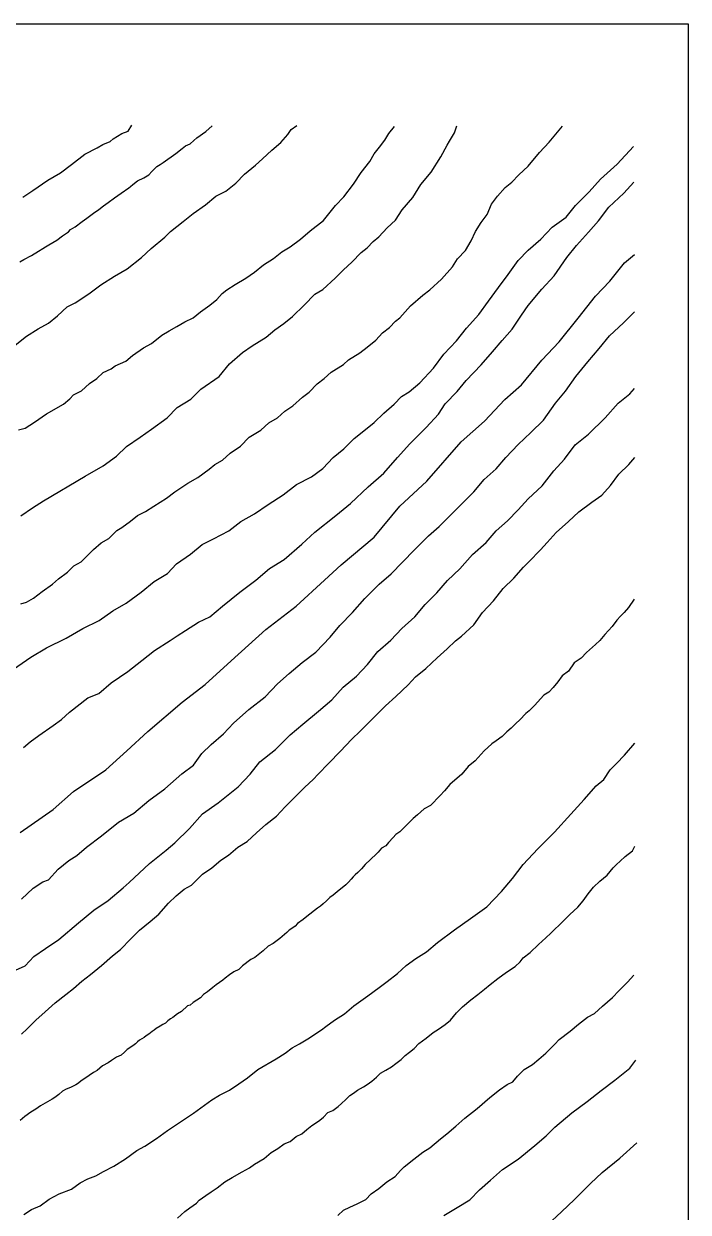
# Model space of a CAD drawing. Header units: millimetres. Extents: x 19067981 to 38137102, y 2652003 to 2652615.
# Drawn here: x 19068168.54 to 19068174.11, y 2652263.72 to 2652273.67 of the extents above; entities that cross this region are included whole.
import ezdxf

# ---------------------------------------------------------------- set-up
doc = ezdxf.new("R2010")
doc.units = ezdxf.units.MM

msp = doc.modelspace()

# ---------------------------------------------------------------- linework, layer by layer
for points in [[(19068145.5914, 2652273.6719), (19068174.1102, 2652273.6719), (19068174.1102, 2652253.459), (19068145.5913, 2652253.459), (19068145.5913, 2652273.6719)], [(19068168.5347, 2652272.2184), (19068168.6159, 2652272.2749), (19068168.7417, 2652272.3624), (19068168.8489, 2652272.4235), (19068168.9405, 2652272.4935), (19068169.0534, 2652272.58), (19068169.1564, 2652272.6336), (19068169.2051, 2652272.6613), (19068169.2664, 2652272.6871), (19068169.2893, 2652272.7087), (19068169.3635, 2652272.7517), (19068169.4152, 2652272.7727), (19068169.4464, 2652272.8231)], [(19068168.4984, 2652270.2701), (19068168.5534, 2652270.284), (19068168.6312, 2652270.3341), (19068168.7309, 2652270.405), (19068168.8736, 2652270.4864), (19068168.9275, 2652270.5316), (19068168.9569, 2652270.5645), (19068169.0263, 2652270.5963), (19068169.0928, 2652270.6593), (19068169.1545, 2652270.7004), (19068169.2065, 2652270.7507), (19068169.2724, 2652270.7808), (19068169.3079, 2652270.807), (19068169.3973, 2652270.8471), (19068169.4513, 2652270.8933), (19068169.5461, 2652270.9567), (19068169.613, 2652270.9942), (19068169.6994, 2652271.063), (19068169.7612, 2652271.0993), (19068169.8245, 2652271.1364), (19068169.8902, 2652271.1749), (19068169.962, 2652271.2089), (19068170.0216, 2652271.2587), (19068170.1003, 2652271.3137), (19068170.1585, 2652271.3628), (19068170.2053, 2652271.4116), (19068170.2423, 2652271.4419), (19068170.3128, 2652271.4891), (19068170.4015, 2652271.5408), (19068170.476, 2652271.5917), (19068170.5506, 2652271.6517), (19068170.6345, 2652271.7059), (19068170.7034, 2652271.7608), (19068170.7735, 2652271.8043), (19068170.8609, 2652271.867), (19068170.9428, 2652271.9366), (19068171.0528, 2652272.0228), (19068171.1537, 2652272.149), (19068171.2237, 2652272.2209), (19068171.305, 2652272.3291), (19068171.3698, 2652272.4262), (19068171.4425, 2652272.5175), (19068171.4774, 2652272.5833), (19068171.5222, 2652272.6392), (19068171.5685, 2652272.6972), (19068171.6004, 2652272.7521), (19068171.6488, 2652272.8101)], [(19068168.508, 2652271.6783), (19068168.5425, 2652271.6972), (19068168.6054, 2652271.7317), (19068168.6638, 2652271.7666), (19068168.7016, 2652271.7892), (19068168.7241, 2652271.8028), (19068168.7524, 2652271.8197), (19068168.8183, 2652271.8591), (19068168.8661, 2652271.8968), (19068168.9175, 2652271.9282), (19068168.9329, 2652271.9482), (19068168.9731, 2652271.9705), (19068169.0319, 2652272.0145), (19068169.0699, 2652272.043), (19068169.1252, 2652272.0844), (19068169.1694, 2652272.1175), (19068169.2089, 2652272.146), (19068169.2492, 2652272.1752), (19068169.3029, 2652272.214), (19068169.357, 2652272.2532), (19068169.4219, 2652272.2971), (19068169.4366, 2652272.3084), (19068169.4553, 2652272.3244), (19068169.4937, 2652272.3573), (19068169.5463, 2652272.3825), (19068169.589, 2652272.4079), (19068169.6157, 2652272.4345), (19068169.6571, 2652272.4759), (19068169.6832, 2652272.4932), (19068169.7099, 2652272.5092), (19068169.8155, 2652272.585), (19068169.8676, 2652272.6263), (19068169.8973, 2652272.6499), (19068169.937, 2652272.6656), (19068169.9677, 2652272.693), (19068169.9924, 2652272.7176), (19068170.0667, 2652272.7701), (19068170.1214, 2652272.8174)], [(19068168.5153, 2652269.5509), (19068168.6153, 2652269.6176), (19068168.7053, 2652269.6765), (19068169.0557, 2652269.8816), (19068169.2073, 2652269.9703), (19068169.3184, 2652270.0487), (19068169.4033, 2652270.1305), (19068169.5174, 2652270.2095), (19068169.6118, 2652270.2749), (19068169.7433, 2652270.3721), (19068169.8272, 2652270.4565), (19068169.9417, 2652270.5284), (19068170.0265, 2652270.6112), (19068170.1775, 2652270.7176), (19068170.2653, 2652270.8243), (19068170.3751, 2652270.9182), (19068170.4545, 2652270.9738), (19068170.5732, 2652271.0471), (19068170.6456, 2652271.1096), (19068170.7207, 2652271.1607), (19068170.7939, 2652271.2198), (19068170.8924, 2652271.3141), (19068170.9796, 2652271.4075), (19068171.0473, 2652271.4464), (19068171.1497, 2652271.5399), (19068171.2202, 2652271.6116), (19068171.2902, 2652271.6753), (19068171.3681, 2652271.7559), (19068171.4187, 2652271.7963), (19068171.4701, 2652271.8471), (19068171.518, 2652271.8859), (19068171.588, 2652271.9634), (19068171.6561, 2652272.0271), (19068171.7125, 2652272.1128), (19068171.8013, 2652272.2155), (19068171.8698, 2652272.3254), (19068171.9554, 2652272.4279), (19068172.0372, 2652272.5582), (19068172.0892, 2652272.6556), (19068172.1096, 2652272.6897), (19068172.1504, 2652272.7579), (19068172.1698, 2652272.8169)], [(19068168.5167, 2652268.8141), (19068168.5649, 2652268.8262), (19068168.623, 2652268.8609), (19068168.6956, 2652268.917), (19068168.7828, 2652268.9776), (19068168.8319, 2652269.0212), (19068168.9078, 2652269.0775), (19068168.9613, 2652269.131), (19068169.0229, 2652269.1644), (19068169.0741, 2652269.2168), (19068169.1248, 2652269.2687), (19068169.1891, 2652269.3228), (19068169.2546, 2652269.3601), (19068169.3216, 2652269.4262), (19068169.3632, 2652269.4518), (19068169.4353, 2652269.5068), (19068169.4953, 2652269.5527), (19068169.5612, 2652269.5859), (19068169.6302, 2652269.6301), (19068169.7371, 2652269.6986), (19068169.8064, 2652269.7507), (19068169.9151, 2652269.8234), (19068170.0005, 2652269.871), (19068170.0948, 2652269.9406), (19068170.1412, 2652269.9813), (19068170.2058, 2652270.0164), (19068170.271, 2652270.0739), (19068170.3586, 2652270.1341), (19068170.4308, 2652270.2084), (19068170.5284, 2652270.2669), (19068170.594, 2652270.3305), (19068170.6669, 2652270.3699), (19068170.7302, 2652270.4275), (19068170.7954, 2652270.4707), (19068170.8761, 2652270.543), (19068170.9335, 2652270.5871), (19068170.999, 2652270.6559), (19068171.0581, 2652270.7008), (19068171.1176, 2652270.7537), (19068171.2199, 2652270.8191), (19068171.2617, 2652270.8571), (19068171.3576, 2652270.9143), (19068171.4192, 2652270.9633), (19068171.4924, 2652271.0214), (19068171.5481, 2652271.083), (19068171.6059, 2652271.1275), (19068171.6567, 2652271.1813), (19068171.6944, 2652271.2081), (19068171.7826, 2652271.3089), (19068171.8847, 2652271.3992), (19068171.9441, 2652271.4426), (19068172.041, 2652271.533), (19068172.1339, 2652271.6367), (19068172.1777, 2652271.7043), (19068172.2424, 2652271.7722), (19068172.291, 2652271.8528), (19068172.3284, 2652271.9328), (19068172.3739, 2652272.0086), (19068172.4239, 2652272.0744), (19068172.4625, 2652272.1597), (19068172.5129, 2652272.2268), (19068172.5767, 2652272.3013), (19068172.6314, 2652272.3462), (19068172.6904, 2652272.4077), (19068172.7695, 2652272.479), (19068172.864, 2652272.5929), (19068172.9452, 2652272.6807), (19068173.0573, 2652272.814)], [(19068168.4557, 2652268.2656), (19068168.5996, 2652268.3669), (19068168.7328, 2652268.4448), (19068168.8971, 2652268.5268), (19068169.0355, 2652268.6069), (19068169.1743, 2652268.6742), (19068169.2877, 2652268.7543), (19068169.3996, 2652268.819), (19068169.5265, 2652268.9106), (19068169.634, 2652269.0011), (19068169.7453, 2652269.0684), (19068169.8211, 2652269.1471), (19068169.9374, 2652269.228), (19068170.0356, 2652269.3115), (19068170.1327, 2652269.3585), (19068170.2601, 2652269.4247), (19068170.3597, 2652269.5016), (19068170.4753, 2652269.5677), (19068170.5887, 2652269.6464), (19068170.7164, 2652269.7248), (19068170.8283, 2652269.8123), (19068170.9537, 2652269.8767), (19068171.0464, 2652269.9458), (19068171.1348, 2652270.0392), (19068171.2248, 2652270.1125), (19068171.3109, 2652270.1985), (19068171.3772, 2652270.2515), (19068171.479, 2652270.3328), (19068171.5579, 2652270.41), (19068171.6455, 2652270.4843), (19068171.7081, 2652270.5512), (19068171.7708, 2652270.5877), (19068171.8606, 2652270.6649), (19068171.9748, 2652270.7876), (19068172.0618, 2652270.9036), (19068172.1678, 2652271.0169), (19068172.2504, 2652271.1209), (19068172.3542, 2652271.2378), (19068172.4352, 2652271.3479), (19068172.5199, 2652271.4629), (19068172.6, 2652271.5716), (19068172.6842, 2652271.6881), (19068172.7683, 2652271.776), (19068172.8751, 2652271.8687), (19068172.9709, 2652271.9676), (19068173.0857, 2652272.0514), (19068173.1652, 2652272.1507), (19068173.2812, 2652272.265), (19068173.3754, 2652272.3706), (19068173.5153, 2652272.4971), (19068173.6502, 2652272.644)], [(19068168.5116, 2652266.8971), (19068168.7865, 2652267.0903), (19068168.9574, 2652267.24), (19068169.2291, 2652267.4239), (19068169.4038, 2652267.5823), (19068169.5806, 2652267.7448), (19068169.8701, 2652267.9891), (19068170.0605, 2652268.1364), (19068170.2789, 2652268.3349), (19068170.569, 2652268.5985), (19068170.824, 2652268.7941), (19068171.0611, 2652269.0107), (19068171.2027, 2652269.1405), (19068171.4788, 2652269.3717), (19068171.693, 2652269.6306), (19068171.9182, 2652269.8415), (19068172.2073, 2652270.1689), (19068172.4023, 2652270.3438), (19068172.5728, 2652270.5255), (19068172.7127, 2652270.6462), (19068172.8823, 2652270.8542), (19068173.0286, 2652271.0066), (19068173.188, 2652271.2071), (19068173.3318, 2652271.3901), (19068173.4539, 2652271.5171), (19068173.5751, 2652271.6681), (19068173.6604, 2652271.7393)], [(19068168.5221, 2652266.3387), (19068168.62, 2652266.4319), (19068168.7005, 2652266.4852), (19068168.7481, 2652266.5024), (19068168.8286, 2652266.591), (19068168.9183, 2652266.6637), (19068168.9848, 2652266.7063), (19068169.0661, 2652266.7752), (19068169.1941, 2652266.8703), (19068169.334, 2652266.9856), (19068169.4645, 2652267.061), (19068169.5895, 2652267.1664), (19068169.7249, 2652267.2639), (19068169.8647, 2652267.3882), (19068169.9624, 2652267.4629), (19068170.033, 2652267.5604), (19068170.1112, 2652267.6362), (19068170.2155, 2652267.7231), (19068170.2977, 2652267.8131), (19068170.4283, 2652267.9271), (19068170.5648, 2652268.0333), (19068170.6666, 2652268.1423), (19068170.766, 2652268.2284), (19068170.8743, 2652268.3223), (19068170.9903, 2652268.4094), (19068171.1103, 2652268.5328), (19068171.19, 2652268.6328), (19068171.2977, 2652268.7398), (19068171.3987, 2652268.8587), (19068171.5187, 2652268.9772), (19068171.6205, 2652269.0658), (19068171.8137, 2652269.2623), (19068171.9323, 2652269.383), (19068172.0224, 2652269.4603), (19068172.1127, 2652269.5513), (19068172.2099, 2652269.6493), (19068172.3121, 2652269.7523), (19068172.3987, 2652269.8533), (19068172.5013, 2652269.9443), (19068172.5826, 2652270.0386), (19068172.6855, 2652270.1481), (19068172.7898, 2652270.2481), (19068172.8962, 2652270.3502), (19068172.9986, 2652270.4947), (19068173.0816, 2652270.5936), (19068173.1678, 2652270.7182), (19068173.2697, 2652270.8409), (19068173.363, 2652270.9531), (19068173.4513, 2652271.0579), (19068173.567, 2652271.167), (19068173.6606, 2652271.2596)], [(19068168.4719, 2652265.7447), (19068168.553, 2652265.7814), (19068168.6265, 2652265.8592), (19068168.7227, 2652265.9247), (19068168.8363, 2652266.0021), (19068169.0012, 2652266.1403), (19068169.1277, 2652266.2463), (19068169.2482, 2652266.3268), (19068169.3733, 2652266.4334), (19068169.4254, 2652266.4778), (19068169.5958, 2652266.6386), (19068169.734, 2652266.7504), (19068169.8081, 2652266.8104), (19068169.9311, 2652266.9318), (19068170.0397, 2652267.0538), (19068170.1692, 2652267.1456), (19068170.3375, 2652267.2814), (19068170.4373, 2652267.3863), (19068170.5205, 2652267.4906), (19068170.6509, 2652267.5929), (19068170.7736, 2652267.7165), (19068170.8812, 2652267.8065), (19068171.0101, 2652267.9143), (19068171.1229, 2652268.0096), (19068171.2193, 2652268.116), (19068171.3295, 2652268.2069), (19068171.4223, 2652268.3056), (19068171.5093, 2652268.4137), (19068171.6178, 2652268.5081), (19068171.7097, 2652268.6077), (19068171.8183, 2652268.7052), (19068171.9041, 2652268.8066), (19068172.0021, 2652268.9045), (19068172.0914, 2652269.0074), (19068172.1946, 2652269.107), (19068172.3025, 2652269.2263), (19068172.4153, 2652269.3276), (19068172.5011, 2652269.4237), (19068172.5958, 2652269.5082), (19068172.685, 2652269.6017), (19068172.7681, 2652269.6917), (19068172.8864, 2652269.8006), (19068172.9827, 2652269.9273), (19068173.0721, 2652270.024), (19068173.1622, 2652270.1437), (19068173.2742, 2652270.2337), (19068173.4136, 2652270.3706), (19068173.5238, 2652270.4947), (19068173.6211, 2652270.5713), (19068173.6596, 2652270.6176)], [(19068168.5222, 2652265.2072), (19068168.5702, 2652265.2533), (19068168.6432, 2652265.3249), (19068168.7207, 2652265.3945), (19068168.8043, 2652265.4699), (19068168.8948, 2652265.5397), (19068168.9592, 2652265.5924), (19068169.0291, 2652265.6535), (19068169.1002, 2652265.7083), (19068169.1933, 2652265.7835), (19068169.2857, 2652265.8651), (19068169.3512, 2652265.918), (19068169.4393, 2652266.0076), (19068169.5117, 2652266.0787), (19068169.5997, 2652266.1516), (19068169.6723, 2652266.213), (19068169.7547, 2652266.3059), (19068169.8178, 2652266.3661), (19068169.8858, 2652266.424), (19068169.947, 2652266.4564), (19068170.0388, 2652266.5478), (19068170.1162, 2652266.602), (19068170.1929, 2652266.6655), (19068170.2559, 2652266.7073), (19068170.3347, 2652266.7744), (19068170.4127, 2652266.8212), (19068170.492, 2652266.8953), (19068170.569, 2652266.9649), (19068170.6594, 2652267.034), (19068170.7331, 2652267.1119), (19068170.8293, 2652267.2097), (19068170.8973, 2652267.2763), (19068170.966, 2652267.343), (19068171.0096, 2652267.3866), (19068171.0965, 2652267.4755), (19068171.1944, 2652267.5795), (19068171.2869, 2652267.6772), (19068171.3643, 2652267.7495), (19068171.4293, 2652267.8159), (19068171.5098, 2652267.8937), (19068171.5734, 2652267.9598), (19068171.6609, 2652268.037), (19068171.7626, 2652268.1335), (19068171.825, 2652268.2027), (19068171.9107, 2652268.2716), (19068172.0055, 2652268.3607), (19068172.0906, 2652268.4352), (19068172.1592, 2652268.5037), (19068172.2098, 2652268.543), (19068172.3135, 2652268.6375), (19068172.3853, 2652268.7416), (19068172.4777, 2652268.838), (19068172.5582, 2652268.942), (19068172.6488, 2652269.0291), (19068172.7299, 2652269.1213), (19068172.7743, 2652269.1653), (19068172.871, 2652269.2668), (19068172.929, 2652269.326), (19068173.0035, 2652269.4119), (19068173.1058, 2652269.5029), (19068173.1944, 2652269.5851), (19068173.3012, 2652269.6659), (19068173.3873, 2652269.7232), (19068173.4597, 2652269.8036), (19068173.5284, 2652269.8981), (19068173.6127, 2652269.9797), (19068173.6615, 2652270.0381)], [(19068168.5412, 2652263.6991), (19068168.606, 2652263.7393), (19068168.6787, 2652263.7716), (19068168.7545, 2652263.8261), (19068168.8386, 2652263.8715), (19068168.9413, 2652263.911), (19068169.014, 2652263.9646), (19068169.078, 2652263.9962), (19068169.1452, 2652264.0223), (19068169.2092, 2652264.057), (19068169.2964, 2652264.1033), (19068169.3928, 2652264.1648), (19068169.4884, 2652264.2335), (19068169.5564, 2652264.2698), (19068169.6538, 2652264.3333), (19068169.7471, 2652264.4012), (19068169.8459, 2652264.4683), (19068169.9631, 2652264.5476), (19068170.0247, 2652264.5902), (19068170.1172, 2652264.6597), (19068170.1828, 2652264.6983), (19068170.2652, 2652264.7382), (19068170.3443, 2652264.7927), (19068170.4154, 2652264.8424), (19068170.5031, 2652264.9126), (19068170.6559, 2652265.0031), (19068170.7333, 2652265.0497), (19068170.7902, 2652265.0939), (19068170.8534, 2652265.1286), (19068170.9222, 2652265.1704), (19068171.037, 2652265.2459), (19068171.0733, 2652265.2735), (19068171.1468, 2652265.3248), (19068171.2298, 2652265.3777), (19068171.3066, 2652265.4452), (19068171.4235, 2652265.5289), (19068171.5207, 2652265.5983), (19068171.5863, 2652265.6488), (19068171.6744, 2652265.7157), (19068171.7463, 2652265.7843), (19068171.8277, 2652265.8412), (19068171.9154, 2652265.8972), (19068172.01, 2652265.975), (19068172.1516, 2652266.083), (19068172.2842, 2652266.1781), (19068172.4225, 2652266.274), (19068172.5461, 2652266.4026), (19068172.6362, 2652266.5132), (19068172.7279, 2652266.6283), (19068172.8502, 2652266.7621), (19068172.9892, 2652266.9009), (19068173.1273, 2652267.0521), (19068173.238, 2652267.173), (19068173.3397, 2652267.2887), (19068173.4018, 2652267.3422), (19068173.4546, 2652267.4232), (19068173.5086, 2652267.4759), (19068173.5769, 2652267.5466), (19068173.6618, 2652267.6456)], [(19068169.8307, 2652263.666), (19068169.8924, 2652263.7223), (19068169.9329, 2652263.7531), (19068169.9876, 2652263.7919), (19068170.0105, 2652263.8174), (19068170.0664, 2652263.8566), (19068170.1131, 2652263.8892), (19068170.1624, 2652263.9227), (19068170.2267, 2652263.9728), (19068170.2875, 2652264.0089), (19068170.3704, 2652264.0555), (19068170.4331, 2652264.0893), (19068170.4745, 2652264.1184), (19068170.5547, 2652264.1659), (19068170.6155, 2652264.2187), (19068170.6693, 2652264.2513), (19068170.7232, 2652264.2906), (19068170.7735, 2652264.3108), (19068170.8246, 2652264.3504), (19068170.873, 2652264.3724), (19068170.9136, 2652264.4111), (19068170.955, 2652264.4428), (19068170.9858, 2652264.463), (19068171.022, 2652264.4868), (19068171.0528, 2652264.5123), (19068171.0901, 2652264.5516), (19068171.1324, 2652264.5692), (19068171.1765, 2652264.6027), (19068171.2047, 2652264.6291), (19068171.2408, 2652264.6599), (19068171.2752, 2652264.6951), (19068171.3043, 2652264.7153), (19068171.3395, 2652264.7382), (19068171.3897, 2652264.7672), (19068171.4179, 2652264.7857), (19068171.4597, 2652264.8144), (19068171.4968, 2652264.8479), (19068171.532, 2652264.8822), (19068171.5761, 2652264.9068), (19068171.6219, 2652264.935), (19068171.6607, 2652264.9623), (19068171.703, 2652264.9975), (19068171.7373, 2652265.03), (19068171.7735, 2652265.0582), (19068171.8133, 2652265.0879), (19068171.8521, 2652265.1301), (19068171.9147, 2652265.1759), (19068171.9728, 2652265.2216), (19068172.016, 2652265.2498), (19068172.0724, 2652265.2885), (19068172.1174, 2652265.3255), (19068172.1676, 2652265.3875), (19068172.2179, 2652265.4386), (19068172.2892, 2652265.4958), (19068172.3465, 2652265.5398), (19068172.4016, 2652265.5853), (19068172.4501, 2652265.624), (19068172.5135, 2652265.6742), (19068172.5875, 2652265.7287), (19068172.6589, 2652265.7754), (19068172.7021, 2652265.815), (19068172.7268, 2652265.8475), (19068172.7843, 2652265.8921), (19068172.8548, 2652265.959), (19068172.9156, 2652266.0145), (19068172.9588, 2652266.0558), (19068173.0619, 2652266.1544), (19068173.1167, 2652266.2112), (19068173.1855, 2652266.271), (19068173.2304, 2652266.3265), (19068173.2709, 2652266.3828), (19068173.3152, 2652266.4388), (19068173.3689, 2652266.4898), (19068173.4297, 2652266.5417), (19068173.4817, 2652266.6025), (19068173.5099, 2652266.6289), (19068173.5392, 2652266.6567), (19068173.5824, 2652266.6963), (19068173.6432, 2652266.7429), (19068173.6617, 2652266.7843)], [(19068171.173, 2652263.6905), (19068171.2203, 2652263.733), (19068171.2752, 2652263.7589), (19068171.3347, 2652263.7886), (19068171.4084, 2652263.8244), (19068171.4523, 2652263.8716), (19068171.5173, 2652263.9152), (19068171.5836, 2652263.9719), (19068171.6532, 2652264.0164), (19068171.6984, 2652264.067), (19068171.7295, 2652264.096), (19068171.8108, 2652264.1612), (19068171.8858, 2652264.22), (19068171.9453, 2652264.2564), (19068172.0348, 2652264.3307), (19068172.0883, 2652264.3739), (19068172.1621, 2652264.4391), (19068172.2366, 2652264.5037), (19068172.3417, 2652264.5859), (19068172.448, 2652264.6767), (19068172.5291, 2652264.7413), (19068172.5938, 2652264.7862), (19068172.639, 2652264.8098), (19068172.6785, 2652264.858), (19068172.7344, 2652264.9116), (19068172.8045, 2652264.9543), (19068172.8571, 2652264.9981), (19068172.9174, 2652265.0484), (19068172.9919, 2652265.125), (19068173.0294, 2652265.1639), (19068173.1192, 2652265.2329), (19068173.1894, 2652265.2931), (19068173.2672, 2652265.3522), (19068173.3256, 2652265.3823), (19068173.3914, 2652265.4425), (19068173.4758, 2652265.5169), (19068173.5295, 2652265.5705), (19068173.6018, 2652265.6439), (19068173.6544, 2652265.7019)], [(19068172.0622, 2652263.6905), (19068172.1743, 2652263.7558), (19068172.2789, 2652263.8211), (19068172.3611, 2652263.9051), (19068172.4532, 2652263.9847), (19068172.5541, 2652264.0743), (19068172.6849, 2652264.1601), (19068172.825, 2652264.2758), (19068172.9184, 2652264.3561), (19068172.9932, 2652264.4288), (19068173.1337, 2652264.5494), (19068173.2626, 2652264.6446), (19068173.3803, 2652264.7379), (19068173.4961, 2652264.8237), (19068173.6194, 2652264.9245), (19068173.6718, 2652264.9898)]]:
    msp.add_lwpolyline(points)
at = {"color": 61}
for points in [[(19068168.454, 2652270.9694), (19068168.5647, 2652271.0543), (19068168.6616, 2652271.1165), (19068168.7487, 2652271.1637), (19068168.8249, 2652271.2263), (19068168.9062, 2652271.3007), (19068168.9719, 2652271.3333), (19068169.0861, 2652271.411), (19068169.1873, 2652271.4839), (19068169.3024, 2652271.5586), (19068169.4071, 2652271.6179), (19068169.527, 2652271.7145), (19068169.6083, 2652271.7889), (19068169.7225, 2652271.8841), (19068169.7697, 2652271.9307), (19068169.876, 2652272.0147), (19068169.9622, 2652272.0827), (19068170.0656, 2652272.1565), (19068170.1508, 2652272.229), (19068170.2355, 2652272.2708), (19068170.3185, 2652272.3378), (19068170.3905, 2652272.4127), (19068170.4846, 2652272.4865), (19068170.5416, 2652272.5405), (19068170.619, 2652272.6138), (19068170.6961, 2652272.6765), (19068170.755, 2652272.7446), (19068170.7818, 2652272.7859), (19068170.8306, 2652272.8189)], [(19068168.5388, 2652267.6085), (19068168.5943, 2652267.657), (19068168.6688, 2652267.7102), (19068168.7869, 2652267.7944), (19068168.8564, 2652267.844), (19068168.9237, 2652267.9056), (19068169.079, 2652268.026), (19068169.171, 2652268.061), (19068169.2751, 2652268.1513), (19068169.4143, 2652268.2459), (19068169.5306, 2652268.3377), (19068169.6363, 2652268.4212), (19068169.7687, 2652268.5066), (19068169.8281, 2652268.545), (19068169.8959, 2652268.5887), (19068170.0047, 2652268.659), (19068170.0995, 2652268.7052), (19068170.2067, 2652268.7932), (19068170.3508, 2652268.9116), (19068170.4859, 2652269.0123), (19068170.6, 2652269.1099), (19068170.7238, 2652269.1843), (19068170.8715, 2652269.3122), (19068170.9795, 2652269.4132), (19068171.1559, 2652269.5534), (19068171.2791, 2652269.6528), (19068171.4268, 2652269.7944), (19068171.5576, 2652269.9067), (19068171.6748, 2652270.0386), (19068171.7781, 2652270.1547), (19068171.9151, 2652270.2896), (19068172.0177, 2652270.4012), (19068172.0725, 2652270.4882), (19068172.1736, 2652270.5914), (19068172.2496, 2652270.6848), (19068172.3759, 2652270.8143), (19068172.4694, 2652270.9251), (19068172.5516, 2652271.0198), (19068172.6338, 2652271.1143), (19068172.7128, 2652271.2297), (19068172.7696, 2652271.3126), (19068172.8825, 2652271.4488), (19068172.9868, 2652271.5613), (19068173.0924, 2652271.7146), (19068173.1739, 2652271.8139), (19068173.2749, 2652271.927), (19068173.359, 2652272.0211), (19068173.4438, 2652272.1368), (19068173.5701, 2652272.252), (19068173.653, 2652272.3461)], [(19068173.6572, 2652268.8536), (19068173.6084, 2652268.7837), (19068173.5743, 2652268.7415), (19068173.5434, 2652268.709), (19068173.5125, 2652268.6766), (19068173.4734, 2652268.623), (19068173.4425, 2652268.5889), (19068173.4117, 2652268.5564), (19068173.3694, 2652268.506), (19068173.332, 2652268.4736), (19068173.2588, 2652268.406), (19068173.2116, 2652268.3589), (19068173.1531, 2652268.3183), (19068173.1059, 2652268.2501), (19068173.0522, 2652268.2095), (19068173.0181, 2652268.1607), (19068172.9774, 2652268.1115), (19068172.9415, 2652268.0738), (19068172.9005, 2652268.0488), (19068172.846, 2652267.9899), (19068172.8236, 2652267.963), (19068172.7756, 2652267.9162), (19068172.7486, 2652267.8944), (19068172.6989, 2652267.8427), (19068172.6649, 2652267.8108), (19068172.6257, 2652267.7706), (19068172.5887, 2652267.7398), (19068172.5495, 2652267.7007), (19068172.5, 2652267.6667), (19068172.4629, 2652267.6399), (19068172.3988, 2652267.5828), (19068172.3257, 2652267.4994), (19068172.2659, 2652267.451), (19068172.2134, 2652267.3862), (19068172.1134, 2652267.2994), (19068172.068, 2652267.2479), (19068172.0299, 2652267.2078), (19068171.9494, 2652267.1241), (19068171.8978, 2652267.0964), (19068171.8412, 2652267.0459), (19068171.8051, 2652267.0161), (19068171.6925, 2652266.9023), (19068171.6595, 2652266.8807), (19068171.6369, 2652266.856), (19068171.5967, 2652266.8138), (19068171.575, 2652266.786), (19068171.54, 2652266.7665), (19068171.5111, 2652266.7325), (19068171.4936, 2652266.7161), (19068171.4028, 2652266.6302), (19068171.3719, 2652266.5921), (19068171.341, 2652266.5622), (19068171.3183, 2652266.5427), (19068171.3008, 2652266.5262), (19068171.2843, 2652266.5077), (19068171.2637, 2652266.481), (19068171.241, 2652266.4604), (19068171.1666, 2652266.4001), (19068171.1336, 2652266.3723), (19068171.1068, 2652266.3527), (19068171.079, 2652266.3249), (19068171.0501, 2652266.3002), (19068171.0285, 2652266.2797), (19068171.0017, 2652266.2642), (19068170.914, 2652266.1939), (19068170.8841, 2652266.1692), (19068170.8367, 2652266.1353), (19068170.815, 2652266.1126), (19068170.7955, 2652266.0982), (19068170.7666, 2652266.0807), (19068170.745, 2652266.0612), (19068170.687, 2652266.0093), (19068170.6314, 2652265.9681), (19068170.5902, 2652265.9465), (19068170.5479, 2652265.9054), (19068170.5047, 2652265.8735), (19068170.4768, 2652265.8498), (19068170.4439, 2652265.8333), (19068170.3756, 2652265.7813), (19068170.3447, 2652265.7505), (19068170.3004, 2652265.7319), (19068170.2654, 2652265.7042), (19068170.2303, 2652265.6774), (19068170.2087, 2652265.6599), (19068170.1549, 2652265.6205), (19068170.125, 2652265.5988), (19068170.0797, 2652265.5628), (19068170.0467, 2652265.5412), (19068170.022, 2652265.5124), (19068169.9612, 2652265.4743), (19068169.9363, 2652265.4512), (19068169.9146, 2652265.4471), (19068169.8621, 2652265.3988), (19068169.8291, 2652265.3802), (19068169.7899, 2652265.3494), (19068169.7704, 2652265.336), (19068169.7477, 2652265.3206), (19068169.7297, 2652265.3018), (19068169.7077, 2652265.2888), (19068169.6845, 2652265.2758), (19068169.6501, 2652265.2559), (19068169.6331, 2652265.2412), (19068169.6177, 2652265.2313), (19068169.5885, 2652265.2087), (19068169.5681, 2652265.1949), (19068169.5509, 2652265.1805), (19068169.5111, 2652265.1576), (19068169.4943, 2652265.1433), (19068169.4787, 2652265.1285), (19068169.4562, 2652265.1109), (19068169.4085, 2652265.08), (19068169.3868, 2652265.0587), (19068169.3588, 2652265.0328), (19068169.3189, 2652265.015), (19068169.2759, 2652264.9867), (19068169.2476, 2652264.9689), (19068169.2014, 2652264.9427), (19068169.1573, 2652264.9039), (19068169.1248, 2652264.8871), (19068169.0902, 2652264.863), (19068169.0692, 2652264.8484), (19068169.022, 2652264.819), (19068168.9989, 2652264.7991), (19068168.9786, 2652264.7843), (19068168.9329, 2652264.7618), (19068168.8971, 2652264.7473), (19068168.8647, 2652264.7314), (19068168.8343, 2652264.7023), (19068168.8005, 2652264.6792), (19068168.7793, 2652264.6647), (19068168.6825, 2652264.6082), (19068168.6414, 2652264.5791), (19068168.5991, 2652264.5547), (19068168.5514, 2652264.5177), (19068168.5097, 2652264.4866)], [(19068172.928, 2652263.6087), (19068173.0487, 2652263.7195), (19068173.1577, 2652263.8225), (19068173.2907, 2652263.9577), (19068173.39, 2652264.051), (19068173.5379, 2652264.1696), (19068173.6781, 2652264.2979)]]:
    msp.add_lwpolyline(points, dxfattribs=at)

doc.saveas('drawing.dxf')
